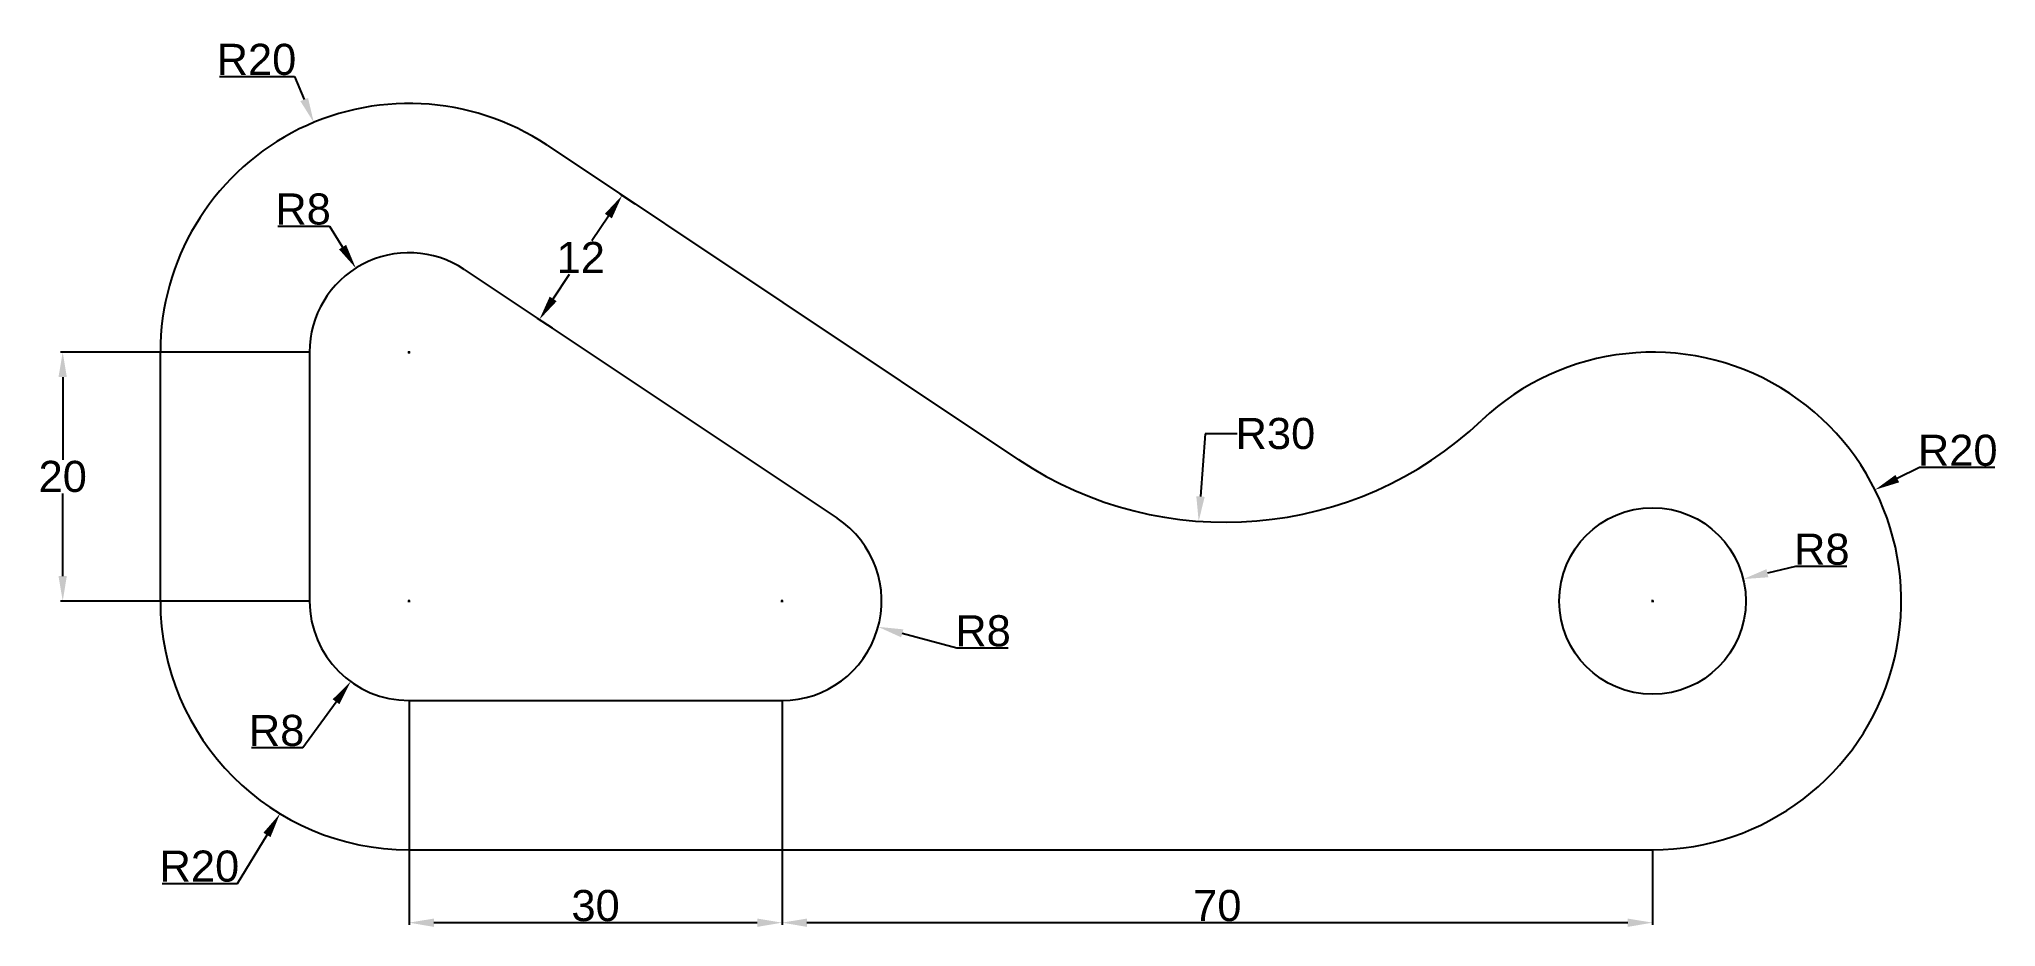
# Model space of a CAD drawing. Header units: millimetres. Extents: x -189 to -32, y -2 to 70.
import ezdxf

# ---------------------------------------------------------------- set-up
doc = ezdxf.new("R2010")
doc.units = ezdxf.units.MM
doc.header["$MEASUREMENT"] = 0
doc.styles.get("Standard").update_dxf_attribs({"font": 'arial.ttf'})
doc.dimstyles.get("Standard").update_dxf_attribs({"dimtxt": 2.5, "dimasz": 2, "dimexe": 0.18, "dimexo": 0.0625, "dimgap": 0.09, "dimtad": 1, "dimtih": 1, "dimtoh": 1, "dimdec": 0, "dimzin": 0, "dimdsep": 46, "dimtxsty": 'Standard', "dimcen": 0.09, "dimadec": 0, "dimazin": 0, "dimtfac": 1, "dimtdec": 0, "dimtofl": 0, "dimtmove": 0, "dimatfit": 3, "dimfxl": 1, "dimtolj": 1, "dimtzin": 0, "dimarcsym": 0})

# ---------------------------------------------------------------- blocks, each defined once
blk = doc.blocks.new('*D2')
at = {"color": 0, "lineweight": -2, "transparency": 16777216}
for p, q in [((-159.26, 16.52), (-159.26, -1.45)), ((-129.26, 16.52), (-129.26, -1.45)), ((-157.26, -1.27), (-131.26, -1.27))]:
    blk.add_line(p, q, dxfattribs=at)
at = {"color": 0, "transparency": 16777216}
for points in [[(-157.26, -0.94), (-157.26, -1.61), (-159.26, -1.27)], [(-131.26, -0.94), (-131.26, -1.61), (-129.26, -1.27)]]:
    blk.add_solid(points, dxfattribs=at)
at = {"layer": 'Defpoints', "color": 0, "transparency": 16777216}
for p in [(-159.26, 16.59), (-129.26, 16.59), (-129.26, -1.27)]:
    blk.add_point(p, dxfattribs=at)
at = {"color": 0, "transparency": 16777216, "insert": (-144.26, 0.09), "char_height": 2.5, "attachment_point": 5}
blk.add_mtext('\\A1;30', dxfattribs=at)
blk = doc.blocks.new('*D3')
at = {"color": 0, "lineweight": -2, "transparency": 16777216}
for p, q in [((-129.26, 4.9), (-129.26, -1.45)), ((-59.26, 4.52), (-59.26, -1.45)), ((-127.26, -1.27), (-61.26, -1.27))]:
    blk.add_line(p, q, dxfattribs=at)
at = {"color": 0, "transparency": 16777216}
for points in [[(-127.26, -0.94), (-127.26, -1.61), (-129.26, -1.27)], [(-61.26, -0.94), (-61.26, -1.61), (-59.26, -1.27)]]:
    blk.add_solid(points, dxfattribs=at)
at = {"layer": 'Defpoints', "color": 0, "transparency": 16777216}
for p in [(-129.26, 4.96), (-59.26, 4.59), (-59.26, -1.27)]:
    blk.add_point(p, dxfattribs=at)
at = {"color": 0, "transparency": 16777216, "insert": (-94.26, 0.09), "char_height": 2.5, "attachment_point": 5}
blk.add_mtext('\\A1;70', dxfattribs=at)
blk = doc.blocks.new('*D4')
at = {"color": 0, "lineweight": -2, "transparency": 16777216}
for p, q in [((-169.8, 54.73), (-165.67, 54.73)), ((-165.67, 54.73), (-164.61, 53.04)), ((-159.35, 44.59), (-159.17, 44.59)), ((-159.26, 44.5), (-159.26, 44.68))]:
    blk.add_line(p, q, dxfattribs=at)
at = {"color": 0, "transparency": 16777216}
blk.add_solid([(-164.32, 53.22), (-164.89, 52.86), (-163.54, 51.35)], dxfattribs=at)
at = {"layer": 'Defpoints', "color": 0, "transparency": 16777216}
for p in [(-163.54, 51.35), (-159.26, 44.59)]:
    blk.add_point(p, dxfattribs=at)
at = {"color": 0, "transparency": 16777216, "insert": (-167.78, 56.09), "char_height": 2.5, "attachment_point": 5}
blk.add_mtext('\\A1;R8', dxfattribs=at)
blk = doc.blocks.new('*D5')
at = {"color": 0, "lineweight": -2, "transparency": 16777216}
for p, q in [((-174.51, 66.75), (-168.46, 66.75)), ((-168.46, 66.75), (-167.69, 64.91)), ((-159.35, 44.59), (-159.17, 44.59)), ((-159.26, 44.5), (-159.26, 44.68))]:
    blk.add_line(p, q, dxfattribs=at)
at = {"color": 0, "transparency": 16777216}
blk.add_solid([(-167.38, 65.03), (-168, 64.78), (-166.92, 63.06)], dxfattribs=at)
at = {"layer": 'Defpoints', "color": 0, "transparency": 16777216}
for p in [(-166.92, 63.06), (-159.26, 44.59)]:
    blk.add_point(p, dxfattribs=at)
at = {"color": 0, "transparency": 16777216, "insert": (-171.53, 68.12), "char_height": 2.5, "attachment_point": 5}
blk.add_mtext('\\A1;R20', dxfattribs=at)
blk = doc.blocks.new('*D6')
at = {"color": 0, "lineweight": -2, "transparency": 16777216}
for p, q in [((-159.35, 24.59), (-159.17, 24.59)), ((-159.26, 24.5), (-159.26, 24.68)), ((-167.8, 12.8), (-165.13, 16.49)), ((-171.93, 12.8), (-167.8, 12.8))]:
    blk.add_line(p, q, dxfattribs=at)
at = {"color": 0, "transparency": 16777216}
blk.add_solid([(-165.4, 16.69), (-164.86, 16.29), (-163.95, 18.11)], dxfattribs=at)
at = {"layer": 'Defpoints', "color": 0, "transparency": 16777216}
for p in [(-159.26, 24.59), (-163.95, 18.11)]:
    blk.add_point(p, dxfattribs=at)
at = {"color": 0, "transparency": 16777216, "insert": (-169.91, 14.17), "char_height": 2.5, "attachment_point": 5}
blk.add_mtext('\\A1;R8', dxfattribs=at)
blk = doc.blocks.new('*D7')
at = {"color": 0, "lineweight": -2, "transparency": 16777216}
for p, q in [((-159.35, 24.59), (-159.17, 24.59)), ((-159.26, 24.5), (-159.26, 24.68)), ((-173.05, 1.89), (-170.68, 5.78)), ((-179.1, 1.89), (-173.05, 1.89))]:
    blk.add_line(p, q, dxfattribs=at)
at = {"color": 0, "transparency": 16777216}
blk.add_solid([(-170.97, 5.96), (-170.4, 5.61), (-169.64, 7.49)], dxfattribs=at)
at = {"layer": 'Defpoints', "color": 0, "transparency": 16777216}
for p in [(-159.26, 24.59), (-169.64, 7.49)]:
    blk.add_point(p, dxfattribs=at)
at = {"color": 0, "transparency": 16777216, "insert": (-176.12, 3.26), "char_height": 2.5, "attachment_point": 5}
blk.add_mtext('\\A1;R20', dxfattribs=at)
blk = doc.blocks.new('*D8')
at = {"color": 0, "lineweight": -2, "transparency": 16777216}
for p, q in [((-47.76, 27.37), (-50.03, 26.82)), ((-43.63, 27.37), (-47.76, 27.37)), ((-59.35, 24.59), (-59.17, 24.59)), ((-59.26, 24.5), (-59.26, 24.68))]:
    blk.add_line(p, q, dxfattribs=at)
at = {"color": 0, "transparency": 16777216}
blk.add_solid([(-50.1, 27.15), (-49.95, 26.5), (-51.97, 26.35)], dxfattribs=at)
at = {"layer": 'Defpoints', "color": 0, "transparency": 16777216}
for p in [(-51.97, 26.35), (-59.26, 24.59)]:
    blk.add_point(p, dxfattribs=at)
at = {"color": 0, "transparency": 16777216, "insert": (-45.65, 28.74), "char_height": 2.5, "attachment_point": 5}
blk.add_mtext('\\A1;R8', dxfattribs=at)
blk = doc.blocks.new('*D9')
at = {"color": 0, "lineweight": -2, "transparency": 16777216}
for p, q in [((-37.79, 35.32), (-39.58, 34.43)), ((-31.74, 35.32), (-37.79, 35.32)), ((-59.35, 24.59), (-59.17, 24.59)), ((-59.26, 24.5), (-59.26, 24.68))]:
    blk.add_line(p, q, dxfattribs=at)
at = {"color": 0, "transparency": 16777216}
blk.add_solid([(-39.73, 34.72), (-39.43, 34.13), (-41.37, 33.53)], dxfattribs=at)
at = {"layer": 'Defpoints', "color": 0, "transparency": 16777216}
for p in [(-41.37, 33.53), (-59.26, 24.59)]:
    blk.add_point(p, dxfattribs=at)
at = {"color": 0, "transparency": 16777216, "insert": (-34.72, 36.69), "char_height": 2.5, "attachment_point": 5}
blk.add_mtext('\\A1;R20', dxfattribs=at)
blk = doc.blocks.new('*D10')
at = {"color": 0, "lineweight": -2, "transparency": 16777216}
for p, q in [((-167.32, 44.59), (-187.29, 44.59)), ((-187.11, 42.59), (-187.11, 35.95)), ((-187.11, 26.59), (-187.11, 33.22)), ((-167.32, 24.59), (-187.29, 24.59))]:
    blk.add_line(p, q, dxfattribs=at)
at = {"color": 0, "transparency": 16777216}
for points in [[(-187.45, 42.59), (-186.78, 42.59), (-187.11, 44.59)], [(-187.45, 26.59), (-186.78, 26.59), (-187.11, 24.59)]]:
    blk.add_solid(points, dxfattribs=at)
at = {"layer": 'Defpoints', "color": 0, "transparency": 16777216}
for p in [(-167.26, 44.59), (-187.11, 24.59), (-167.26, 24.59)]:
    blk.add_point(p, dxfattribs=at)
at = {"color": 0, "transparency": 16777216, "insert": (-187.11, 34.59), "char_height": 2.5, "attachment_point": 5}
blk.add_mtext('\\A1;20', dxfattribs=at)
blk = doc.blocks.new('*D11')
at = {"color": 0, "lineweight": -2, "transparency": 16777216}
for p, q in [((-129.35, 24.59), (-129.17, 24.59)), ((-129.26, 24.5), (-129.26, 24.68)), ((-115.2, 20.81), (-119.6, 21.99)), ((-111.08, 20.81), (-115.2, 20.81))]:
    blk.add_line(p, q, dxfattribs=at)
at = {"color": 0, "transparency": 16777216}
blk.add_solid([(-119.51, 22.31), (-119.69, 21.67), (-121.53, 22.51)], dxfattribs=at)
at = {"layer": 'Defpoints', "color": 0, "transparency": 16777216}
for p in [(-129.26, 24.59), (-121.53, 22.51)]:
    blk.add_point(p, dxfattribs=at)
at = {"color": 0, "transparency": 16777216, "insert": (-113.1, 22.18), "char_height": 2.5, "attachment_point": 5}
blk.add_mtext('\\A1;R8', dxfattribs=at)
blk = doc.blocks.new('*D13')
at = {"color": 0, "lineweight": -2, "transparency": 16777216}
for p, q in [((-95.25, 38.04), (-95.62, 32.99)), ((-92.66, 38.04), (-95.25, 38.04))]:
    blk.add_line(p, q, dxfattribs=at)
at = {"color": 0, "transparency": 16777216}
blk.add_solid([(-95.95, 33.01), (-95.28, 32.96), (-95.76, 30.99)], dxfattribs=at)
at = {"layer": 'Defpoints', "color": 0, "transparency": 16777216}
for p in [(-93.61, 60.92), (-95.76, 30.99)]:
    blk.add_point(p, dxfattribs=at)
at = {"color": 0, "transparency": 16777216, "insert": (-89.59, 38.04), "char_height": 2.5, "attachment_point": 5}
blk.add_mtext('\\A1;R30', dxfattribs=at)
blk = doc.blocks.new('*D14')
at = {"color": 0, "lineweight": -2, "transparency": 16777216}
for p, q in [((-141.07, 56.5), (-142.27, 57.3)), ((-143.23, 55.53), (-144.55, 53.55)), ((-147.67, 48.88), (-146.35, 50.86)), ((-147.73, 46.52), (-148.93, 47.31))]:
    blk.add_line(p, q, dxfattribs=at)
at = {"color": 0, "transparency": 16777216}
for points in [[(-143.51, 55.72), (-142.95, 55.35), (-142.12, 57.2)], [(-147.95, 49.06), (-147.39, 48.69), (-148.78, 47.21)]]:
    blk.add_solid(points, dxfattribs=at)
at = {"layer": 'Defpoints', "color": 0, "transparency": 16777216}
for p in [(-141.02, 56.47), (-148.78, 47.21), (-147.68, 46.48)]:
    blk.add_point(p, dxfattribs=at)
at = {"color": 0, "transparency": 16777216, "insert": (-145.45, 52.21), "char_height": 2.5, "attachment_point": 5}
blk.add_mtext('\\A1;12', dxfattribs=at)

msp = doc.modelspace()

# ---------------------------------------------------------------- linework, layer by layer
for p, q in [((-148.16, 61.23), (-110.25, 35.95)), ((-154.82, 51.24), (-124.82, 31.24)), ((-179.26, 24.59), (-179.26, 44.59)), ((-167.26, 44.59), (-167.26, 24.59)), ((-159.26, 16.59), (-129.26, 16.59)), ((-159.26, 4.59), (-59.26, 4.59))]:
    msp.add_line(p, q)
msp.add_circle((-59.26, 24.59), 7.5)
for centre, radius, start, end in [((-159.26, 44.59), 20, 56.3099, 180), ((-159.26, 44.59), 8, 56.3099, 180), ((-59.26, 24.59), 20, 270, 133.4), ((-93.61, 60.92), 30, 236.3099, 313.4), ((-129.26, 24.59), 8, 270, 56.3099), ((-159.26, 24.59), 20, 180, 270), ((-159.26, 24.59), 8, 180, 270)]:
    msp.add_arc(centre, radius, start, end)

# ---------------------------------------------------------------- dimensions: what is measured, and where the dimension line sits
for center, mpoint, picture, middle in [((-159.26, 44.59), (-166.92, 63.06), '*D5', (-171.53, 68.12)), ((-159.26, 44.59), (-163.54, 51.35), '*D4', (-167.78, 56.09)), ((-59.26, 24.59), (-41.37, 33.53), '*D9', (-34.72, 36.69)), ((-159.26, 24.59), (-169.64, 7.49), '*D7', (-176.12, 3.26)), ((-159.26, 24.59), (-163.95, 18.11), '*D6', (-169.91, 14.17)), ((-129.26, 24.59), (-121.53, 22.51), '*D11', (-113.1, 22.18))]:
    dim = msp.add_radius_dim(center=center, mpoint=mpoint, dimstyle='Standard')
    dim.commit()
    dim.dimension.update_dxf_attribs({"geometry": picture, "text_midpoint": middle})
for center, mpoint, picture, middle in [((-93.61, 60.92), (-95.76, 30.99), '*D13', (-89.59, 38.04)), ((-59.2587, 24.5864), (-51.9693, 26.3511), '*D8', (-47.7567, 27.3709))]:
    dim = msp.add_radius_dim(center=center, mpoint=mpoint, dimstyle='Standard')
    dim.commit()
    dim.dimension.update_dxf_attribs({"geometry": picture, "text_midpoint": middle, "dimtype": 164})
dim = msp.add_aligned_dim(p1=(-141.02, 56.47), p2=(-147.68, 46.48), distance=-1.32, dimstyle='Standard')
dim.commit()
dim.dimension.update_dxf_attribs({"geometry": '*D14', "text_midpoint": (-145.45, 52.21)})
dim = msp.add_linear_dim(base=(-187.11, 24.59), p1=(-167.26, 44.59), p2=(-167.26, 24.59), angle=90, dimstyle='Standard')
dim.commit()
dim.dimension.update_dxf_attribs({"geometry": '*D10', "text_midpoint": (-187.11, 34.59)})
dim = msp.add_linear_dim(base=(-129.26, -1.27), p1=(-159.26, 16.59), p2=(-129.26, 16.59), dimstyle='Standard')
dim.commit()
dim.dimension.update_dxf_attribs({"geometry": '*D2', "text_midpoint": (-144.26, -1.27), "dimtype": 160})
dim = msp.add_linear_dim(base=(-59.26, -1.27), p1=(-129.26, 4.96), p2=(-59.26, 4.59), dimstyle='Standard')
dim.commit()
dim.dimension.update_dxf_attribs({"geometry": '*D3', "text_midpoint": (-94.26, 0.09)})

doc.saveas('drawing.dxf')
